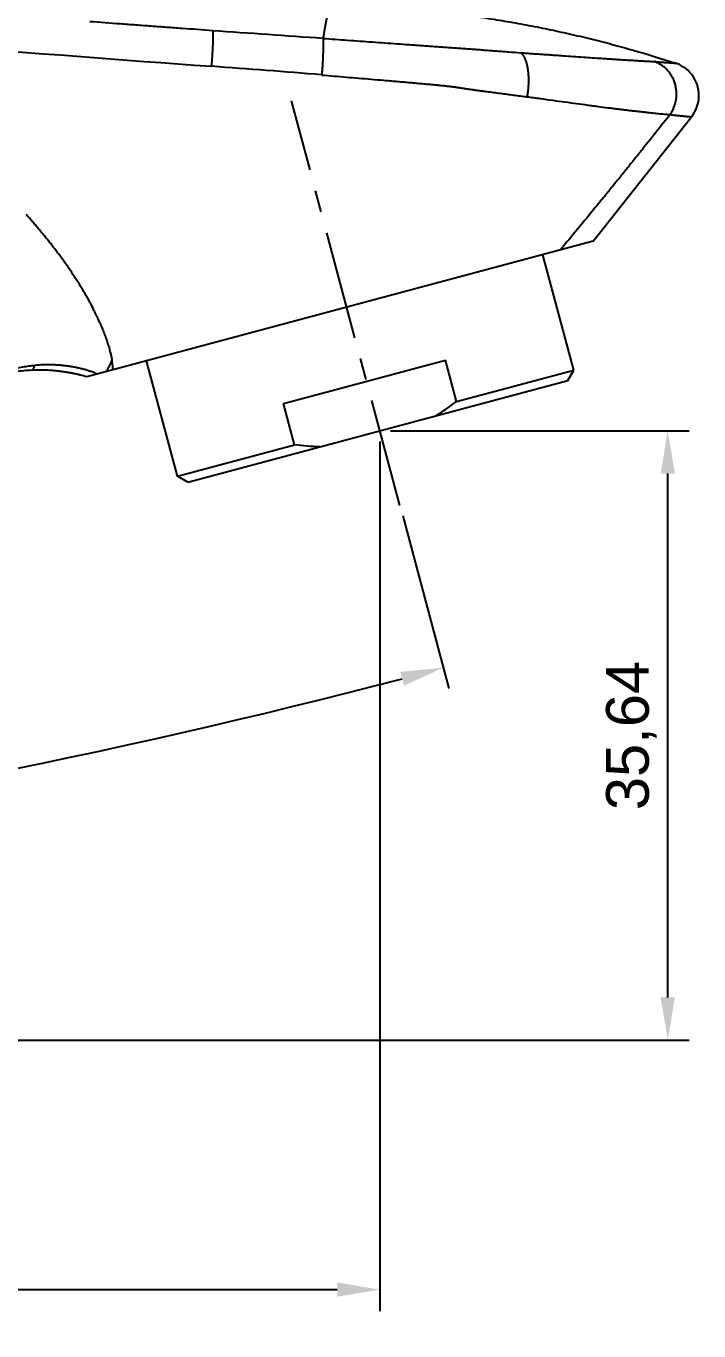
# Model space of a CAD drawing. Header units: millimetres. Extents: x 601 to 1195, y -13 to 407.
# Drawn here: x 823 to 862.3, y 178.1 to 254.4 of the extents above; entities that cross this region are included whole.
import ezdxf

# ---------------------------------------------------------------- set-up
doc = ezdxf.new("R2010")
doc.units = ezdxf.units.MM
doc.header["$LTSCALE"] = 0.1
doc.linetypes.add('CENTERX2', pattern=[101.6, 63.5, -12.7, 12.7, -12.7])
for name, color, linetype in [('CENTER', 1, 'CENTERX2'), ('DEF_LAYER_ASSEM_MEMBER', 7, 'Continuous'), ('DEF_LAYER_AXIS', 7, 'Continuous'), ('DIM', 3, 'Continuous')]:
    doc.layers.add(name, color=color, linetype=linetype)
doc.styles.get("Standard").update_dxf_attribs({"font": 'arial.ttf'})
doc.dimstyles.new('ISO-25', dxfattribs={"dimtxt": 2.5, "dimasz": 2.5, "dimexe": 1.25, "dimexo": 0.625, "dimtad": 1, "dimtxsty": 'Standard', "dimcen": 2.5, "dimadec": 0, "dimazin": 0, "dimtfac": 1, "dimtmove": 0, "dimatfit": 3, "dimfxl": 0, "dimarcsym": 0})

# ---------------------------------------------------------------- blocks, each defined once
blk = doc.blocks.new('*D16')
at = {"layer": 'Defpoints', "color": 0}
for p in [(838.504, 250.062), (844.845, 226.397), (737.3, 206.125), (774.372, 204.03), (737.3, 98.188)]:
    blk.add_point(p, dxfattribs=at)
at = {"layer": 'DIM', "color": 0, "lineweight": -2}
blk.add_line((845.007, 225.793), (847.712, 215.698), dxfattribs=at)
blk.add_arc((737.3, 627.759), 425.347, 270.33676, 284.66324, dxfattribs=at)
at = {"layer": 'DIM', "color": 0}
for points in [[(844.865, 216.668), (845.078, 215.862), (847.388, 216.905)], [(739.801, 202.002), (739.799, 202.836), (737.3, 202.412)]]:
    blk.add_solid(points, dxfattribs=at)
at = {"layer": 'DIM', "color": 0, "insert": (794.208, 208.154), "char_height": 2.5, "attachment_point": 5, "rotation": 7.72354}
blk.add_mtext('15°', dxfattribs=at)
blk = doc.blocks.new('*D19')
at = {"layer": 'Defpoints', "color": 0}
for p in [(843.675, 230.764), (737.3, 195.125), (843.675, 180.536)]:
    blk.add_point(p, dxfattribs=at)
at = {"layer": 'DIM', "color": 0, "lineweight": -2}
for p, q in [((843.675, 230.139), (843.675, 179.286)), ((737.3, 194.5), (737.3, 179.286)), ((739.8, 180.536), (841.175, 180.536))]:
    blk.add_line(p, q, dxfattribs=at)
at = {"layer": 'DIM', "color": 0}
for points in [[(739.8, 180.953), (739.8, 180.119), (737.3, 180.536)], [(841.175, 180.953), (841.175, 180.119), (843.675, 180.536)]]:
    blk.add_solid(points, dxfattribs=at)
at = {"layer": 'DIM', "color": 0, "insert": (790.487, 182.663), "char_height": 2.5, "attachment_point": 5}
blk.add_mtext('106,37', dxfattribs=at)
blk = doc.blocks.new('*D20')
at = {"layer": 'Defpoints', "color": 0}
for p in [(843.675, 230.764), (860.514, 230.764), (765.203, 195.125)]:
    blk.add_point(p, dxfattribs=at)
at = {"layer": 'DIM', "color": 0, "lineweight": -2}
for p, q in [((844.3, 230.764), (861.764, 230.764)), ((860.514, 197.625), (860.514, 228.264)), ((765.828, 195.125), (861.764, 195.125))]:
    blk.add_line(p, q, dxfattribs=at)
at = {"layer": 'DIM', "color": 0}
for points in [[(860.097, 228.264), (860.931, 228.264), (860.514, 230.764)], [(860.097, 197.625), (860.931, 197.625), (860.514, 195.125)]]:
    blk.add_solid(points, dxfattribs=at)
at = {"layer": 'DIM', "color": 0, "insert": (858.387, 212.945), "char_height": 2.5, "attachment_point": 5, "rotation": 90}
blk.add_mtext('35,64', dxfattribs=at)

msp = doc.modelspace()

# ---------------------------------------------------------------- linework, layer by layer
at = {"color": 7, "linetype": 'Continuous'}
for p, q in [((860.956, 252.273), (860.996, 252.26)), ((861.074, 252.231), (860.996, 252.26)), ((862.324, 250.139), (862.337, 250.326)), ((856.146, 241.853), (826.536, 233.919))]:
    msp.add_line(p, q, dxfattribs=at)
for points in [[(862.337, 250.326), (862.332, 250.51), (862.312, 250.69), (862.275, 250.864), (862.225, 251.032), (862.161, 251.192), (862.085, 251.344), (861.998, 251.486), (861.901, 251.618), (861.795, 251.74), (861.683, 251.851), (861.565, 251.95), (861.443, 252.038), (861.319, 252.114), (861.196, 252.178), (861.074, 252.231)], [(861.905, 249.13), (861.977, 249.226), (862.085, 249.399), (862.174, 249.579), (862.243, 249.764), (862.292, 249.951), (862.324, 250.139)]]:
    msp.add_lwpolyline(points, dxfattribs=at)
for centre, radius, start, end in [((950.032, 1867.606), 1619.698, 264.768272, 265.885453), ((1017.265, 2827.144), 2579.487, 265.923422, 266.0671), ((765.925, -673.457), 928.025, 85.404857, 85.804614), ((823.749, 224.829), 9.487, 92.59424, 98.47941), ((773.268, 261.597), 60.898, 333.85602, 333.98701)]:
    msp.add_arc(centre, radius, start, end, dxfattribs=at)
for points, knots in [([(840.733, 255.849), (840.733, 255.849), (840.733, 255.849), (840.733, 255.849), (840.733, 255.848), (840.733, 255.848), (840.733, 255.848), (840.733, 255.848), (840.733, 255.847), (840.733, 255.847), (840.733, 255.846), (840.733, 255.845), (840.733, 255.844), (840.732, 255.842), (840.732, 255.84), (840.732, 255.838), (840.731, 255.835), (840.731, 255.833), (840.73, 255.828), (840.729, 255.822), (840.727, 255.815), (840.726, 255.806), (840.724, 255.796), (840.722, 255.785), (840.719, 255.772), (840.717, 255.759), (840.713, 255.74), (840.708, 255.712), (840.701, 255.677), (840.694, 255.637), (840.685, 255.593), (840.676, 255.544), (840.667, 255.492), (840.656, 255.435), (840.645, 255.374), (840.633, 255.309), (840.62, 255.24), (840.601, 255.139), (840.576, 255.003), (840.544, 254.828), (840.508, 254.636), (840.47, 254.428), (840.43, 254.204), (840.386, 253.964), (840.356, 253.798), (840.341, 253.713)], [0, 0, 0, 0, 0.000006, 0.000017, 0.000064, 0.000141, 0.000248, 0.000387, 0.000556, 0.000756, 0.000987, 0.001542, 0.00222, 0.003022, 0.003947, 0.004996, 0.006168, 0.007464, 0.008883, 0.012091, 0.015794, 0.019989, 0.024678, 0.02986, 0.035535, 0.041703, 0.048363, 0.063161, 0.079928, 0.098662, 0.119362, 0.142026, 0.166649, 0.193227, 0.221756, 0.25223, 0.284647, 0.319002, 0.393507, 0.47571, 0.565561, 0.662989, 0.76792, 0.880281, 1, 1, 1, 1]), ([(840.733, 255.849), (840.947, 255.83), (841.375, 255.793), (842.016, 255.737), (842.55, 255.69), (842.977, 255.653), (843.405, 255.616), (843.832, 255.579), (844.26, 255.542), (844.58, 255.514), (844.901, 255.485), (845.221, 255.457), (845.542, 255.428), (845.862, 255.398), (846.182, 255.368), (846.449, 255.341), (846.662, 255.319), (846.876, 255.297), (847.142, 255.268), (847.462, 255.231), (847.888, 255.18), (848.42, 255.113), (849.058, 255.026), (849.695, 254.934), (850.331, 254.835), (850.966, 254.731), (851.6, 254.621), (852.233, 254.505), (852.865, 254.383), (853.706, 254.213), (854.754, 253.986), (856.007, 253.69), (857.254, 253.371), (858.909, 252.915), (860.14, 252.539), (860.956, 252.273)], [0, 0, 0, 0, 0.031248, 0.062495, 0.093743, 0.109367, 0.124991, 0.156238, 0.171862, 0.187486, 0.20311, 0.218734, 0.234358, 0.249982, 0.265606, 0.28123, 0.289042, 0.296854, 0.312477, 0.328101, 0.343726, 0.374974, 0.406224, 0.437474, 0.468723, 0.499972, 0.531221, 0.56247, 0.593719, 0.624968, 0.687466, 0.749968, 0.812474, 0.874984, 1, 1, 1, 1]), ([(826.696, 254.712), (827.296, 254.667), (828.195, 254.6), (829.394, 254.511), (830.293, 254.444), (831.192, 254.379), (832.391, 254.291), (833.29, 254.227), (833.89, 254.184)], [0, 0, 0, 0, 0.250004, 0.375005, 0.500006, 0.625006, 0.750005, 1, 1, 1, 1]), ([(833.89, 254.184), (833.891, 254.176), (833.893, 254.158), (833.895, 254.13), (833.897, 254.099), (833.899, 254.064), (833.9, 254.025), (833.901, 253.983), (833.902, 253.938), (833.902, 253.872), (833.902, 253.782), (833.901, 253.665), (833.898, 253.537), (833.893, 253.4), (833.888, 253.254), (833.881, 253.1), (833.873, 252.939), (833.864, 252.773), (833.854, 252.604), (833.839, 252.373), (833.826, 252.2), (833.817, 252.084)], [0, 0, 0, 0, 0.01157, 0.024894, 0.039931, 0.056642, 0.074983, 0.09491, 0.116378, 0.139343, 0.189581, 0.245262, 0.306017, 0.371482, 0.441255, 0.514775, 0.591425, 0.670587, 0.751643, 0.833976, 1, 1, 1, 1]), ([(840.341, 253.713), (840.342, 253.706), (840.344, 253.69), (840.347, 253.664), (840.349, 253.635), (840.351, 253.602), (840.353, 253.565), (840.355, 253.525), (840.356, 253.48), (840.357, 253.432), (840.357, 253.38), (840.357, 253.304), (840.356, 253.2), (840.354, 253.066), (840.35, 252.92), (840.344, 252.765), (840.337, 252.602), (840.329, 252.433), (840.319, 252.261), (840.309, 252.089), (840.297, 251.917), (840.285, 251.748), (840.277, 251.636), (840.273, 251.581)], [0, 0, 0, 0, 0.010401, 0.022476, 0.036249, 0.051738, 0.068964, 0.087944, 0.108697, 0.13124, 0.155573, 0.181639, 0.238658, 0.301688, 0.370116, 0.443257, 0.520101, 0.599555, 0.680524, 0.761946, 0.842911, 0.922551, 1, 1, 1, 1]), ([(840.341, 253.713), (840.823, 253.679), (841.787, 253.609), (842.991, 253.522), (843.955, 253.453), (844.677, 253.401), (845.279, 253.358), (845.761, 253.324), (846.123, 253.298), (846.484, 253.273), (846.846, 253.248), (847.148, 253.227), (847.391, 253.21), (847.574, 253.197), (847.759, 253.184), (847.945, 253.171), (848.131, 253.158), (848.318, 253.144), (848.504, 253.131), (848.69, 253.118), (848.875, 253.104), (849.058, 253.09), (849.241, 253.076), (849.484, 253.058), (849.786, 253.035), (850.146, 253.008), (850.503, 252.98), (850.858, 252.953), (851.326, 252.918), (851.675, 252.892), (851.907, 252.876)], [0, 0, 0, 0, 0.125044, 0.249977, 0.312432, 0.374887, 0.43736, 0.468619, 0.499867, 0.531078, 0.562315, 0.59367, 0.609431, 0.625279, 0.641239, 0.657317, 0.673471, 0.689639, 0.705761, 0.721809, 0.737775, 0.753666, 0.769493, 0.78526, 0.816624, 0.847765, 0.878679, 0.909363, 0.939813, 1, 1, 1, 1]), ([(851.907, 252.876), (851.919, 252.867), (851.944, 252.847), (851.978, 252.813), (852.012, 252.774), (852.045, 252.73), (852.076, 252.682), (852.107, 252.629), (852.135, 252.571), (852.163, 252.51), (852.189, 252.444), (852.213, 252.375), (852.236, 252.301), (852.257, 252.225), (852.276, 252.144), (852.294, 252.061), (852.309, 251.975), (852.323, 251.886), (852.335, 251.795), (852.345, 251.701), (852.353, 251.605), (852.359, 251.508), (852.363, 251.409), (852.365, 251.275), (852.364, 251.14), (852.358, 251.005), (852.352, 250.902), (852.344, 250.8), (852.33, 250.665), (852.309, 250.498), (852.286, 250.366), (852.274, 250.301)], [0, 0, 0, 0, 0.017037, 0.035086, 0.054224, 0.074502, 0.095954, 0.1186, 0.142451, 0.167501, 0.193733, 0.221122, 0.249638, 0.279246, 0.309907, 0.34157, 0.374171, 0.407643, 0.441917, 0.476921, 0.512586, 0.548837, 0.585598, 0.622791, 0.698156, 0.736175, 0.77431, 0.812468, 0.850546, 0.926049, 1, 1, 1, 1]), ([(851.907, 252.876), (852.023, 252.868), (852.254, 252.851), (852.597, 252.827), (852.881, 252.808), (853.104, 252.792), (853.324, 252.777), (853.595, 252.758), (853.916, 252.735), (854.23, 252.713), (854.635, 252.685), (855.123, 252.651), (855.688, 252.612), (856.223, 252.575), (856.65, 252.547), (856.977, 252.525), (857.212, 252.51), (857.438, 252.496), (857.726, 252.478), (858.003, 252.461), (858.272, 252.444), (858.462, 252.433), (858.645, 252.422), (858.821, 252.412), (858.963, 252.403), (859.074, 252.396), (859.179, 252.39), (859.307, 252.383), (859.455, 252.373), (859.599, 252.364), (859.692, 252.357), (859.738, 252.354)], [0, 0, 0, 0, 0.04454, 0.088431, 0.13164, 0.152978, 0.174134, 0.215876, 0.256827, 0.296946, 0.336197, 0.412012, 0.484129, 0.552476, 0.617023, 0.647868, 0.67776, 0.706698, 0.734687, 0.787856, 0.813059, 0.837354, 0.860739, 0.883209, 0.904758, 0.915185, 0.925382, 0.945123, 0.964075, 0.982335, 1, 1, 1, 1]), ([(860.648, 249.256), (860.693, 249.32), (860.755, 249.42), (860.826, 249.559), (860.873, 249.667), (860.915, 249.778), (860.944, 249.872), (860.964, 249.949), (860.983, 250.026), (861.009, 250.162), (861.025, 250.32), (861.029, 250.478), (861.025, 250.596), (861.014, 250.715), (860.997, 250.832), (860.973, 250.948), (860.943, 251.062), (860.907, 251.174), (860.865, 251.283), (860.816, 251.39), (860.762, 251.493), (860.702, 251.592), (860.636, 251.688), (860.566, 251.779), (860.49, 251.865), (860.423, 251.933), (860.367, 251.985), (860.309, 252.035), (860.235, 252.094), (860.111, 252.18), (859.948, 252.273), (859.809, 252.33), (859.738, 252.354)], [0, 0, 0, 0, 0.062586, 0.094136, 0.125806, 0.157565, 0.18938, 0.205302, 0.221229, 0.253092, 0.316814, 0.348679, 0.380525, 0.412344, 0.444126, 0.475858, 0.507524, 0.539108, 0.570597, 0.601979, 0.633246, 0.664399, 0.69544, 0.726371, 0.757195, 0.787921, 0.803252, 0.818561, 0.849108, 0.879554, 0.94006, 1, 1, 1, 1]), ([(859.738, 252.354), (859.79, 252.35), (859.865, 252.344), (859.964, 252.337), (860.053, 252.331), (860.158, 252.324), (860.258, 252.317), (860.333, 252.313), (860.402, 252.308), (860.483, 252.303), (860.573, 252.297), (860.643, 252.292), (860.695, 252.288), (860.731, 252.286), (860.764, 252.283), (860.795, 252.281), (860.824, 252.278), (860.849, 252.277), (860.872, 252.275), (860.888, 252.274), (860.9, 252.274), (860.909, 252.274), (860.916, 252.274), (860.923, 252.274), (860.926, 252.275), (860.929, 252.275), (860.932, 252.276), (860.936, 252.277), (860.939, 252.277), (860.941, 252.277), (860.944, 252.276), (860.947, 252.276), (860.952, 252.275), (860.955, 252.274), (860.956, 252.273)], [0, 0, 0, 0, 0.126788, 0.18586, 0.242242, 0.347496, 0.443682, 0.488726, 0.531926, 0.613072, 0.687255, 0.7545, 0.785528, 0.814831, 0.842383, 0.868008, 0.891476, 0.912558, 0.931027, 0.946657, 0.953337, 0.959226, 0.968539, 0.972042, 0.974942, 0.977371, 0.979459, 0.983105, 0.984925, 0.986937, 0.989295, 0.992157, 0.995676, 1, 1, 1, 1]), ([(840.272, 251.573), (840.513, 251.553), (840.996, 251.513), (841.719, 251.452), (842.442, 251.392), (843.165, 251.33), (843.768, 251.278), (844.251, 251.237), (844.613, 251.205), (844.976, 251.174), (845.339, 251.142), (845.641, 251.115), (845.884, 251.093), (846.065, 251.077), (846.246, 251.061), (846.427, 251.045), (846.608, 251.029), (846.789, 251.012), (846.94, 250.998), (847.061, 250.986), (847.153, 250.977), (847.244, 250.968), (847.336, 250.959), (847.429, 250.95), (847.523, 250.94), (847.618, 250.93), (847.698, 250.921), (847.764, 250.913), (847.831, 250.905), (847.898, 250.896), (847.966, 250.887), (848.034, 250.877), (848.154, 250.86), (848.291, 250.84), (848.427, 250.82), (848.527, 250.804), (848.627, 250.789), (848.726, 250.774), (848.825, 250.759), (848.957, 250.74), (849.09, 250.721), (849.222, 250.703), (849.354, 250.684), (849.52, 250.661), (849.719, 250.634), (849.983, 250.599), (850.313, 250.555), (850.708, 250.504), (851.102, 250.453), (851.494, 250.402), (851.886, 250.351), (852.147, 250.317), (852.278, 250.3)], [0, 0, 0, 0, 0.060145, 0.120244, 0.180329, 0.240428, 0.300568, 0.330656, 0.360757, 0.390875, 0.42104, 0.451268, 0.466376, 0.48146, 0.496505, 0.511527, 0.526551, 0.541605, 0.556713, 0.564292, 0.571887, 0.579501, 0.587148, 0.594857, 0.602656, 0.610573, 0.618647, 0.622757, 0.62692, 0.635377, 0.63965, 0.643941, 0.652551, 0.669743, 0.678243, 0.686656, 0.695003, 0.703309, 0.711598, 0.719884, 0.736462, 0.744759, 0.753062, 0.76968, 0.786297, 0.802895, 0.835981, 0.868936, 0.901804, 0.934601, 0.967332, 1, 1, 1, 1]), ([(852.273, 250.3), (852.532, 250.266), (853.037, 250.199), (853.78, 250.098), (854.49, 250.001), (855.169, 249.908), (855.715, 249.834), (856.136, 249.777), (856.531, 249.724), (856.914, 249.674), (857.284, 249.627), (857.547, 249.594), (857.8, 249.564), (858.044, 249.535), (858.28, 249.507), (858.507, 249.481), (858.727, 249.457), (858.938, 249.434), (859.142, 249.411), (859.338, 249.39), (859.526, 249.369), (859.707, 249.349), (859.88, 249.33), (860.046, 249.312), (860.205, 249.295), (860.358, 249.28), (860.505, 249.267), (860.601, 249.26), (860.649, 249.257)], [0, 0, 0, 0, 0.092613, 0.181309, 0.266236, 0.347459, 0.42492, 0.462112, 0.498195, 0.566857, 0.599408, 0.630758, 0.660918, 0.689989, 0.718073, 0.745199, 0.771374, 0.796603, 0.820889, 0.844235, 0.866649, 0.888153, 0.908778, 0.928553, 0.94751, 0.965698, 0.983175, 1, 1, 1, 1]), ([(860.65, 249.255), (860.385, 248.923), (859.855, 248.26), (859.193, 247.431), (858.661, 246.768), (858.262, 246.272), (857.863, 245.776), (857.463, 245.281), (857.061, 244.786), (856.526, 244.127), (855.854, 243.305), (855.044, 242.322), (854.502, 241.669), (854.23, 241.342)], [0, 0, 0, 0, 0.124999, 0.249997, 0.312496, 0.374996, 0.437495, 0.499995, 0.562495, 0.624996, 0.749997, 0.874998, 1, 1, 1, 1]), ([(860.65, 249.255), (860.7, 249.25), (860.797, 249.24), (860.938, 249.226), (861.07, 249.213), (861.193, 249.2), (861.306, 249.189), (861.409, 249.178), (861.502, 249.169), (861.574, 249.161), (861.626, 249.156), (861.662, 249.152), (861.695, 249.149), (861.726, 249.146), (861.755, 249.143), (861.78, 249.14), (861.804, 249.138), (861.825, 249.136), (861.843, 249.134), (861.857, 249.133), (861.867, 249.132), (861.873, 249.132), (861.879, 249.131), (861.885, 249.131), (861.889, 249.13), (861.893, 249.13), (861.897, 249.13), (861.9, 249.13), (861.902, 249.13), (861.903, 249.13), (861.904, 249.13), (861.904, 249.13), (861.905, 249.13), (861.905, 249.13), (861.905, 249.13), (861.905, 249.13)], [0, 0, 0, 0, 0.119726, 0.232167, 0.337216, 0.434766, 0.524713, 0.606952, 0.681422, 0.748099, 0.778508, 0.80696, 0.833453, 0.857984, 0.88055, 0.901148, 0.919779, 0.936448, 0.951163, 0.963927, 0.969581, 0.974749, 0.979433, 0.983634, 0.987353, 0.99059, 0.993346, 0.995623, 0.997421, 0.998142, 0.998745, 0.999229, 0.999597, 0.999851, 1, 1, 1, 1]), ([(825.715, 239.914), (825.617, 240.062), (825.417, 240.358), (825.157, 240.724), (824.942, 241.017), (824.777, 241.236), (824.61, 241.456), (824.439, 241.675), (824.265, 241.894), (824.118, 242.076), (824, 242.221), (823.88, 242.367), (823.728, 242.549), (823.544, 242.767), (823.294, 243.057), (823.103, 243.272), (822.974, 243.415)], [0, 0, 0, 0, 0.119716, 0.24115, 0.30247, 0.364168, 0.426237, 0.488669, 0.551457, 0.614591, 0.646286, 0.678065, 0.741863, 0.80597, 0.870372, 1, 1, 1, 1]), ([(825.89, 239.647), (825.875, 239.669), (825.847, 239.714), (825.803, 239.78), (825.759, 239.847), (825.73, 239.891), (825.715, 239.914)], [0, 0, 0, 0, 0.249191, 0.498951, 0.749235, 1, 1, 1, 1]), ([(826.946, 237.808), (826.927, 237.846), (826.889, 237.922), (826.831, 238.036), (826.772, 238.15), (826.712, 238.265), (826.65, 238.38), (826.587, 238.494), (826.522, 238.609), (826.456, 238.724), (826.389, 238.839), (826.321, 238.954), (826.252, 239.069), (826.158, 239.224), (826.037, 239.416), (825.939, 239.57), (825.89, 239.647)], [0, 0, 0, 0, 0.059731, 0.11996, 0.180641, 0.241732, 0.303188, 0.364974, 0.427079, 0.489503, 0.552244, 0.6153, 0.678668, 0.742342, 0.87059, 1, 1, 1, 1]), ([(827.289, 237.079), (827.263, 237.139), (827.222, 237.23), (827.167, 237.351), (827.125, 237.442), (827.082, 237.533), (827.038, 237.625), (826.992, 237.717), (826.962, 237.778), (826.946, 237.808)], [0, 0, 0, 0, 0.245207, 0.369129, 0.493834, 0.619284, 0.745446, 0.872338, 1, 1, 1, 1]), ([(827.289, 237.079), (827.335, 236.978), (827.421, 236.778), (827.522, 236.527), (827.596, 236.33), (827.648, 236.185), (827.697, 236.043), (827.743, 235.903), (827.786, 235.766), (827.826, 235.631), (827.862, 235.499), (827.895, 235.371), (827.925, 235.245), (827.96, 235.085), (827.983, 234.966), (827.997, 234.888)], [0, 0, 0, 0, 0.144083, 0.283471, 0.35132, 0.417888, 0.483127, 0.546965, 0.609331, 0.670156, 0.729371, 0.786919, 0.842777, 0.896925, 1, 1, 1, 1]), ([(816.972, 232.03), (817.049, 232.077), (817.203, 232.172), (817.433, 232.312), (817.662, 232.448), (817.889, 232.581), (818.115, 232.711), (818.339, 232.836), (818.561, 232.958), (818.853, 233.113), (819.143, 233.262), (819.431, 233.403), (819.644, 233.503), (819.854, 233.599), (820.13, 233.72), (820.405, 233.833), (820.677, 233.938), (820.878, 234.011), (821.076, 234.08), (821.273, 234.144), (821.468, 234.204), (821.66, 234.259), (821.851, 234.31), (822.04, 234.357), (822.227, 234.4), (822.473, 234.452), (822.776, 234.507), (823.135, 234.559), (823.372, 234.583), (823.49, 234.593)], [0, 0, 0, 0, 0.038446, 0.076522, 0.1142, 0.151451, 0.188251, 0.224576, 0.260404, 0.295725, 0.364831, 0.398611, 0.431873, 0.464614, 0.496836, 0.559744, 0.590445, 0.620652, 0.650372, 0.679616, 0.7084, 0.736744, 0.764669, 0.792193, 0.819337, 0.846119, 0.898656, 0.949915, 1, 1, 1, 1]), ([(823.49, 234.593), (823.478, 234.571), (823.456, 234.528), (823.428, 234.476), (823.408, 234.439), (823.395, 234.415), (823.382, 234.393), (823.371, 234.374), (823.36, 234.356), (823.352, 234.343), (823.346, 234.334), (823.342, 234.328), (823.339, 234.323), (823.336, 234.319), (823.333, 234.316), (823.33, 234.313), (823.328, 234.311), (823.325, 234.309), (823.323, 234.307), (823.321, 234.306), (823.32, 234.306), (823.319, 234.306)], [0, 0, 0, 0, 0.229873, 0.43124, 0.520956, 0.603343, 0.67844, 0.746287, 0.806765, 0.859216, 0.882194, 0.902882, 0.921191, 0.937037, 0.95044, 0.961656, 0.970987, 0.978736, 0.990715, 0.995566, 1, 1, 1, 1]), ([(826.536, 233.919), (826.405, 233.956), (826.209, 234.008), (825.945, 234.069), (825.746, 234.112), (825.546, 234.15), (825.345, 234.184), (825.144, 234.215), (824.943, 234.241), (824.741, 234.264), (824.538, 234.283), (824.335, 234.297), (824.065, 234.311), (823.726, 234.318), (823.455, 234.312), (823.319, 234.306)], [0, 0, 0, 0, 0.124964, 0.187468, 0.249981, 0.312496, 0.375007, 0.437511, 0.50001, 0.562506, 0.625003, 0.687506, 0.750017, 0.875031, 1, 1, 1, 1]), ([(827.143, 234.081), (827.075, 234.111), (826.938, 234.167), (826.729, 234.243), (826.517, 234.311), (826.301, 234.371), (826.082, 234.424), (825.86, 234.47), (825.673, 234.504), (825.522, 234.528), (825.37, 234.55), (825.178, 234.574), (824.946, 234.597), (824.71, 234.613), (824.391, 234.626), (823.983, 234.626), (823.655, 234.608), (823.49, 234.593)], [0, 0, 0, 0, 0.059516, 0.119159, 0.179018, 0.239166, 0.299656, 0.360528, 0.421809, 0.452609, 0.483519, 0.545704, 0.608428, 0.671759, 0.735768, 0.866093, 1, 1, 1, 1]), ([(827.936, 234.764), (827.911, 234.712), (827.862, 234.614), (827.792, 234.472), (827.727, 234.343), (827.685, 234.26), (827.665, 234.221)], [0, 0, 0, 0, 0.282656, 0.542954, 0.782251, 1, 1, 1, 1]), ([(828.061, 234.328), (828.06, 234.349), (828.058, 234.392), (828.054, 234.457), (828.048, 234.524), (828.04, 234.593), (828.032, 234.664), (828.022, 234.737), (828.01, 234.812), (828.002, 234.863), (827.997, 234.889)], [0, 0, 0, 0, 0.111193, 0.226436, 0.345655, 0.4688, 0.595863, 0.726825, 0.861588, 1, 1, 1, 1])]:
    msp.add_open_spline(points, degree=3, knots=knots, dxfattribs=at)
at = {"layer": 'CENTER'}
msp.add_line((844.845, 226.397), (838.504, 250.062), dxfattribs=at)
at = {"layer": 'DEF_LAYER_ASSEM_MEMBER', "color": 7, "linetype": 'Continuous'}
for p, q in [((855.013, 234.319), (853.205, 241.065)), ((831.83, 228.108), (830.023, 234.853)), ((838.033, 232.358), (847.516, 234.899)), ((848.163, 232.484), (847.516, 234.899)), ((848.163, 232.484), (855.013, 234.319)), ((854.659, 233.707), (855.013, 234.319)), ((832.443, 227.754), (854.659, 233.707)), ((838.68, 229.943), (838.033, 232.358)), ((831.83, 228.108), (838.68, 229.943)), ((832.443, 227.754), (831.83, 228.108))]:
    msp.add_line(p, q, dxfattribs=at)
for points in [[(846.945, 231.64), (847.364, 231.902), (847.77, 232.185), (848.163, 232.484)], [(840.157, 229.821), (839.663, 229.838), (839.17, 229.881), (838.68, 229.943)]]:
    msp.add_open_spline(points, degree=3, dxfattribs=at)
at = {"layer": 'DEF_LAYER_AXIS'}
msp.add_line((856.146, 241.853), (861.905, 249.13), dxfattribs=at)

# ---------------------------------------------------------------- dimensions: what is measured, and where the dimension line sits
at = {"layer": 'DIM'}
dim = msp.add_angular_dim_2l(base=(774.372, 204.03), line1=((844.845, 226.397), (838.504, 250.062)), line2=((737.3, 206.125), (737.3, 98.188)), dimstyle='ISO-25', dxfattribs=at)
dim.commit()
dim.dimension.update_dxf_attribs({"geometry": '*D16', "text_midpoint": (794.464, 206.27), "dimtype": 162})
dim = msp.add_linear_dim(base=(843.6746, 180.5359), p1=(737.3001, 195.1254), p2=(843.6746, 230.7638), dimstyle='ISO-25', dxfattribs=at)
dim.commit()
dim.dimension.update_dxf_attribs({"geometry": '*D19', "text_midpoint": (790.4874, 182.6633)})
dim = msp.add_linear_dim(base=(860.514, 230.764), p1=(765.203, 195.125), p2=(843.675, 230.764), angle=90, dimstyle='ISO-25', dxfattribs=at)
dim.commit()
dim.dimension.update_dxf_attribs({"geometry": '*D20', "text_midpoint": (858.387, 212.945)})

doc.saveas('drawing.dxf')
